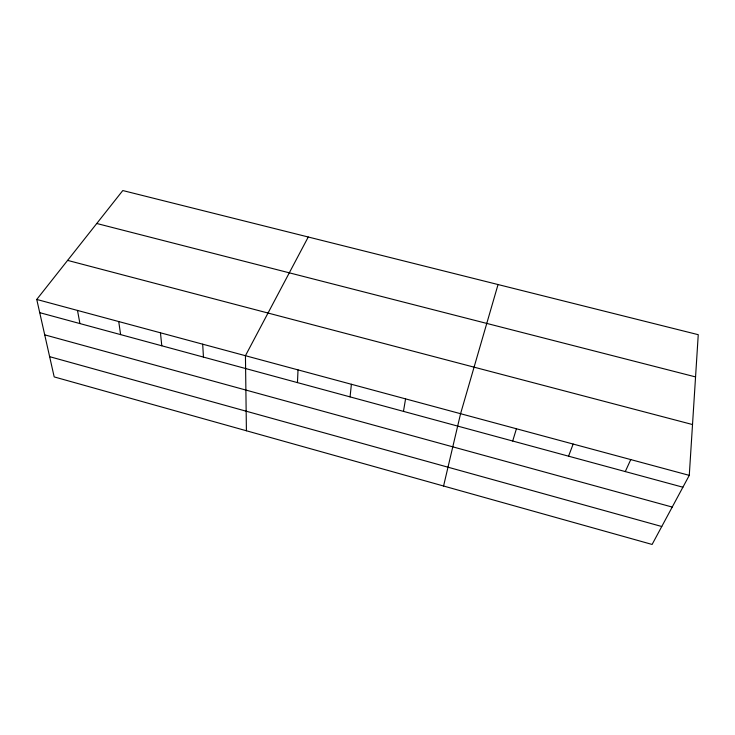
<?xml version="1.0" encoding="UTF-8"?>
<svg xmlns="http://www.w3.org/2000/svg" width="735" height="735" viewBox="0 0 735 735"><rect width="100%" height="100%" fill="white"/><g stroke="black" fill="none" stroke-linecap="round" stroke-linejoin="round"><path stroke-width="1.1" d="M297.454 382.604L298.024 369.88M689.274 475.361L698.25 334.691L122.791 190.549L36.75 299.448L54.188 376.908L652.11 544.451L689.274 475.361L36.75 299.448M350.062 396.882L351.394 384.267M403.46 411.379L405.573 398.875M443.572 486.019L460.579 413.704L498.045 284.537M512.69 441.018L516.429 428.762M568.559 456.187L573.153 444.05M625.283 471.576L630.759 459.586M308.259 237.001L245.444 355.703L246.409 430.765M96.763 223.495L695.558 376.917M67.611 260.392L692.517 424.545M39.727 312.66L682.898 487.213M44.725 334.848L672.222 507.067M49.631 356.668L661.766 526.508M77.497 310.427L79.931 323.565M118.73 321.544L120.614 334.609M160.46 332.799L161.783 345.781M202.695 344.182L203.448 357.091"/></g></svg>
